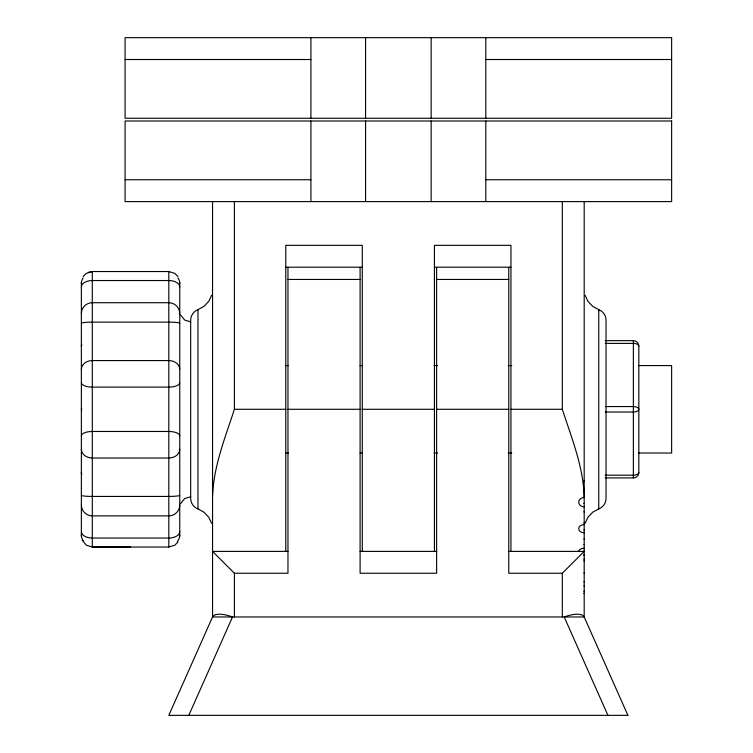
<?xml version="1.0" encoding="UTF-8"?>
<svg xmlns="http://www.w3.org/2000/svg" width="753" height="753" viewBox="0 0 753 753"><rect width="100%" height="100%" fill="white"/><g stroke="black" fill="none" stroke-linecap="round" stroke-linejoin="round"><path stroke-width="1.13" d="M211.64 295.261L208.741 301.369L203.959 306.415L197.964 309.662L197.964 372.622L197.964 508.924L203.959 512.162L208.741 517.217L211.64 523.326M585.081 523.326L587.98 517.217L592.762 512.162L598.757 508.924L598.757 445.964L598.757 309.662L592.762 306.415L587.98 301.369L585.081 295.261M598.757 310.66L598.757 309.662C603.012 311.253 605.958 315.432 606.043 319.969L606.043 498.618C605.958 503.155 603.012 507.334 598.757 508.924M212.544 496.735C213.457 466.408 225.147 437.794 234.399 409.293L234.399 201.606M188.796 715.35L232.517 616.971A21.865 8.227 24 0 0 212.544 616.971L168.813 715.35L627.833 715.35M180.513 503.644L184.701 498.524L190.678 496.735M83.15 276.539L86.322 273.386L92.299 271.541L168.813 271.541L174.8 273.386L177.962 276.539M177.962 542.038L174.8 545.2L168.813 547.045L92.299 547.045L86.322 545.2L82.143 540.089M584.14 551.431L562.322 573.249L508.764 573.249L508.764 267.456M197.964 309.662C193.719 311.253 190.763 315.432 190.678 319.969L190.678 498.618C190.763 503.155 193.719 507.334 197.964 508.924M88.28 272.37L92.299 271.541L92.299 302.565M130.561 546.96L92.299 547.045L92.299 302.715L168.813 302.715A10.928 10.871 0 0 1 179.751 313.587M125.092 59.515L310.914 59.515M485.807 59.515L671.629 59.515M125.092 179.751L310.914 179.751M485.807 179.751L671.629 179.751M285.773 267.193L362.287 267.193M434.434 267.193L510.948 267.193M287.966 279.448L360.103 279.448M436.618 279.448L508.764 279.448M605.261 340.657L633.367 340.657A5.469 5.469 0 0 1 638.836 346.126L638.836 472.46A5.469 5.469 0 0 1 633.367 477.92L605.261 477.92M605.261 343.396L633.367 343.396A5.469 2.73 0 0 1 638.836 346.126M286.027 365.572L288.38 365.572M360.094 365.572L362.447 365.572M434.152 365.572L437.681 365.572M508.219 365.572L511.748 365.572M638.713 365.572L671.629 365.572L671.629 453.014L638.713 453.014M605.261 406.564L633.367 406.564A5.469 2.73 0 0 1 638.836 409.293A5.469 2.73 0 0 1 633.367 412.023L605.261 412.023M234.399 409.293L285.773 409.293M287.966 409.293L360.103 409.293M362.287 409.293L434.434 409.293M436.618 409.293L508.764 409.293M510.948 409.293L562.322 409.293C571.527 437.785 583.293 466.408 584.187 496.735M286.027 453.014L288.38 453.014M360.094 453.014L362.447 453.014M434.152 453.014L437.681 453.014M508.219 453.014L511.748 453.014M605.261 475.19L633.367 475.19A5.469 2.73 0 0 0 638.836 472.46M212.544 551.394L287.966 551.394M360.103 551.394L436.618 551.394M508.764 551.394L584.187 551.394M212.6 551.45L234.399 573.249L287.966 573.249L287.966 267.456M190.678 321.842L184.701 320.063L180.513 314.933M627.908 715.35L584.187 616.971L584.187 201.606M607.925 715.35L564.204 616.971A21.865 8.227 -24 0 1 584.187 616.971L212.544 616.971L212.544 201.606M633.367 340.676L633.367 477.91M562.322 201.606L562.322 409.293M562.322 573.249L562.322 616.971M510.948 551.13L510.948 245.337L434.434 245.337L434.434 551.13M485.807 37.65L485.807 118.268M485.807 120.998L485.807 201.606M436.618 267.456L436.618 573.249L360.103 573.249L360.103 267.456M431.149 37.65L431.149 118.268M431.149 120.998L431.149 201.606M365.572 37.65L365.572 118.268M365.572 120.998L365.572 201.606M362.287 551.13L362.287 245.337L285.773 245.337L285.773 551.13M310.914 37.65L310.914 118.268M310.914 120.998L310.914 201.606M234.399 573.249L234.399 616.971M179.751 282.479L179.751 536.108M168.813 271.541L168.813 547.045M81.371 282.479L81.371 313.408M81.371 536.108L81.371 313.587A10.928 10.871 0 0 1 92.308 302.715M584.187 544.551A5.469 2.73 0 0 1 583.895 544.551M583.895 539.092A5.469 2.73 0 0 1 584.187 539.082M584.187 573.061A5.469 2.88 0 0 1 583.895 573.061M584.187 555.253A5.469 3.643 0 0 1 583.895 555.243M584.187 560.947A5.469 0.951 0 0 1 583.895 560.947M583.895 559.046A5.469 0.951 0 0 1 584.187 559.046M584.187 593.364A5.469 1.12 0 0 1 583.848 593.364M583.876 591.133A5.469 1.12 0 0 1 584.187 591.133M584.187 585.9A5.469 2.033 0 0 1 583.886 585.89M583.895 581.843A5.469 2.033 0 0 1 584.187 581.834M584.187 554.961A5.469 1.873 0 0 1 583.895 554.961M583.895 551.224A5.469 1.873 0 0 1 584.187 551.224M584.187 530.037A5.469 3.511 0 0 1 583.895 530.027M583.895 523.015A5.469 3.511 0 0 1 584.187 523.006M584.187 490.542A5.469 4.734 0 0 1 583.895 490.532M583.895 481.082A5.469 4.734 0 0 1 584.187 481.073M584.187 506.825A5.469 4.64 0 0 1 578.718 502.185A5.469 4.64 0 0 1 584.187 497.535M584.187 532.785A5.469 4.076 0 0 1 578.718 528.71A5.469 4.076 0 0 1 584.187 524.634M584.187 511.842A5.469 4.189 0 0 1 583.895 511.842M583.895 503.475A5.469 4.189 0 0 1 584.187 503.475M578.718 551.638A5.469 3.379 0 0 1 584.187 548.231M81.371 323.301A10.928 1.158 0 0 1 92.299 322.143L168.813 322.143A10.928 1.158 0 0 1 179.751 323.301M81.371 369.403A10.928 8.838 0 0 1 92.308 360.565L168.813 360.565A10.928 8.838 0 0 1 179.751 369.403M81.371 435.912A10.928 4.433 0 0 1 92.308 431.469L168.813 431.469A10.928 4.433 0 0 1 179.751 435.912M81.371 382.675A10.928 4.433 0 0 0 92.299 387.108L168.813 387.108A10.928 4.433 0 0 0 179.751 382.675M81.371 449.183A10.928 8.838 0 0 0 92.299 458.022L168.813 458.022A10.928 8.838 0 0 0 179.751 449.183M81.371 495.286A10.928 1.158 0 0 0 92.299 496.434L168.813 496.434A10.928 1.158 0 0 0 179.751 495.286M81.371 531.618A10.928 6.429 0 0 0 92.299 538.047L168.813 538.047A10.928 6.429 0 0 0 179.751 531.618M81.371 504.999A10.928 10.871 0 0 0 92.299 515.871L168.813 515.871A10.928 10.871 0 0 0 179.751 504.999M81.371 283.41A10.928 9.987 0 0 1 83.15 277.942M81.371 286.968A10.928 6.438 0 0 1 92.299 280.53L168.813 280.53A10.928 6.429 0 0 1 179.751 286.968M83.15 540.645A10.928 9.987 0 0 1 81.371 535.176M177.962 277.942A10.928 9.987 0 0 1 179.751 283.41M179.751 535.176A10.928 9.987 0 0 1 177.303 541.473M81.757 345.119A5.469 2.73 0 0 0 81.371 346.126A5.469 5.469 0 0 1 81.757 344.112M81.757 473.458A5.469 2.73 0 0 1 81.371 472.46A5.469 5.469 0 0 0 81.757 474.465M81.757 410.3A5.469 2.73 0 0 1 81.757 408.286M671.629 37.65L125.092 37.65L125.092 118.268L671.629 118.268L671.629 37.65M671.629 120.998L125.092 120.998L125.092 201.606L671.629 201.606L671.629 120.998"/></g></svg>
